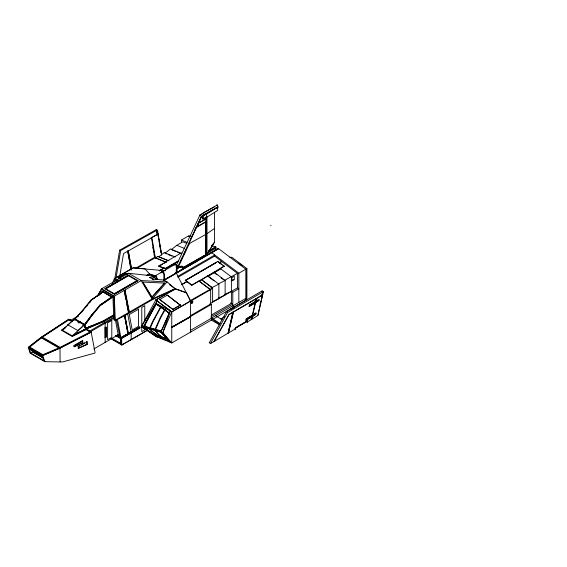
<?xml version="1.0" encoding="UTF-8"?>
<svg xmlns="http://www.w3.org/2000/svg" width="567" height="567" viewBox="0 0 567 567"><rect width="100%" height="100%" fill="white"/><g stroke="black" fill="none" stroke-linecap="round" stroke-linejoin="round"><path stroke-width="0.85" d="M60.095 361.944L62.824 361.866L94.788 353.106L95.079 352.568L91.145 332.042L60.003 348.046L42.787 355.417L28.641 347.252L41.398 337.202L28.35 347.387L30.03 353.078L44.899 361.668L60.095 361.944L60.003 347.94L41.292 337.259L68.841 319.271L72.385 321.078M67.742 325.111L74.383 319.037L84.377 324.806L86.007 329.285L77.36 332.935M78.933 321.801L77.998 322.63M87.169 344.474L86.808 341.54L87.169 344.474L78.452 348.478L78.09 346.437L79.543 345.622M119.07 337.372L119.07 336.848L117.412 336.047L118.935 335.012M115.611 335.366L120.934 338.442L120.934 344.077L120.431 343.262L120.431 338.393L115.852 335.749M111.047 338.804L121.742 344.977L131.175 339.725L131.175 333.056L139.851 328.045L139.851 327.074L122.415 336.862M144.769 328.194L144.769 329.93L141.778 331.652L141.778 307.392L144.769 305.67L144.769 321.262M155.344 258.332L155.344 257.694L154.642 257.29L135.272 268.474M157.995 256.801L157.995 256.404L168.923 260.841M166.273 262.223L155.344 257.694L136.718 268.446M216.934 274.754L214.206 272.706L224.241 266.1L217.87 261.33L185.281 280.53L191.653 285.3L199.031 281.041L209.96 289.468L212.611 287.937L201.682 279.751L199.031 281.282M199.031 281.041L210.655 289.631L210.655 303.997L190.207 315.805L190.569 316.4M214.206 272.706L214.262 271.855M214.645 256.128L214.645 255.079L177.953 276.264L177.96 277.313L214.645 256.128L221.74 261.444L219.379 262.932M220.52 268.248L220.464 269.091L207.94 276.32L208.004 275.47M207.94 276.32L214.206 272.28L225.134 280.467L225.134 295.01L218.196 298.228M230.769 309.135L230.641 308.767L234.192 306.726L232.676 305.847L211.243 318.222L211.243 316.542L232.676 304.167L232.676 305.847M83.448 329.98L86.007 328.867L91.244 332.205L60.095 348.117L42.766 355.523L28.449 347.259L42.787 355.311L42.631 355.629L28.35 347.387M219.727 324.388L212.88 319.703L213.072 319.186L230.79 308.852M191.653 285.3L224.241 266.1M217.87 261.33L219.401 262.79L221.74 261.444M159.731 299.44L172.892 309.433L159.703 299.617L167.3 295.088L180.419 305.252M167.286 295.081L180.419 305.259M176.372 273.159L190.569 301.07L171.758 311.928L155.797 299.978L171.773 311.815L171.758 342.95L155.797 336.415L141.403 326.535L155.797 299.978L175.153 288.702L186.43 292.778L190.59 300.957L190.569 332.085M157.194 301.027L141.403 326.535L143.281 327.067L157.215 300.914M170.376 310.773L162.814 332.602L170.355 342.376L160.936 332.071L170.355 310.879L155.89 303.465L169.384 313.069M124.208 315.153L124.946 315.536L152.849 299.419L175.153 288.702M186.43 292.778L175.139 288.809L169.505 284.591M114.775 278.886L119.623 250.203L155.549 230.018L156.598 230.344L157.343 234.582L123.556 253.562L119.729 276.214M115.973 278.347L120.672 250.536L156.946 230.216L157.633 234.171L157.208 234.412L156.513 230.457L155.684 230.195L156.946 230.216M99.664 305.918L99.537 305.365L111.841 296.959L102.946 291.821L91.032 300.453L83.448 309.851L74.553 319.391L75.305 319.037L84.639 324.43L84.299 325.019L85.135 327.35L84.051 324.735L74.525 319.441L75.092 319.54M97.489 296.102L101.635 288.78L128.518 273.259L155.067 276.164M214.092 341.49L210.4 343.637L209.336 342.752L226.517 311.644L261.791 291.077L262.861 291.97L262.074 295.329L228.905 314.664L214.092 341.49L228.125 333.148L232.881 311.963L233.668 311.885M228.125 333.148L233.037 312.091L229.5 314.153M227.977 333.02L228.494 332.716L233.406 311.666M228.494 332.716L233.547 311.786L256.305 298.533M246.163 318.959L255.993 313.097L252.358 315.486L252.117 316.797L245.851 320.277L246.163 318.959L252.308 315.372L255.235 302.813M255.122 301.197L255.667 301.587L255.356 302.913L249.09 306.393L249.402 305.067L255.547 301.488L256.227 298.568M246.936 319.816L247.24 318.498M250.175 305.932L250.479 304.614L259.232 299.206L258.949 300.418L249.09 306.393M247.169 320.631A0.921 0.532 59.6 0 1 247.028 321.369L246.51 321.078L247.453 321.872L247.687 320.872L235.886 327.754L235.652 328.747L228.636 332.836M250.926 319.193L251.642 319.427L256.539 298.426L262.776 294.464L262.415 294.167L261.628 297.526M245.851 320.277L252.754 316.301L253.038 315.089M255.993 302.417L256.277 301.205M255.972 313.076L255.71 314.309L252.754 316.301M260.062 304.245L260.65 301.729M263.145 291.743L262.408 294.875L261.989 295.123L262.719 291.991L261.876 291.282L262.294 291.041L263.145 291.743L227.58 312.53L210.4 343.637M262.592 294.316L257.879 315.465L251.642 319.427M257.879 315.465L262.776 294.464M263.542 291.658L262.344 291.162L263.542 291.658L262.358 294.755M102.719 292.012L102.932 292.203M73.93 320.631L74.383 319.037L62.264 330.129L72.257 335.898L85.971 329.172L85.334 327.917M83.54 310.064L83.2 309.639L90.798 300.219L102.783 292.055M153.31 276.902L155.259 275.541L155.805 275.867A4.167 2.403 60 0 1 156.939 278.199L157.002 279.474M112.28 283.55L114.328 278.645L133.139 267.787L144.939 268.822L149.645 274.095L152.87 275.399M209.96 303.77L211.356 304.401L211.356 320.086L171.758 342.95L162.814 332.602L171.758 311.928M149.851 327.726L152.459 321.815L160.553 306.924M150.319 327.854L153.14 321.468L160.908 307.172M155.124 329.186L160.135 317.839L164.55 309.766M155.592 329.314L160.815 317.492L164.905 310.021M169.172 313.161L161.333 330.894L144.11 326.145L156.201 303.827L169.25 313.112L155.96 303.969M114.768 281.537L115.725 279.219M176.032 265.994L199.967 214.985L217.104 205.091A1.694 0.978 60 0 1 217.884 206.891A3.055 1.765 60 0 1 217.437 208.217M190.64 239.012L192.858 234.277M194.708 230.33L196.189 227.176L198.372 225.921M177.755 266.71L201.335 216.445L217.494 207.118M196.189 227.176L196.522 227.367L201.462 216.722L204.701 214.858L201.505 216.743L188.747 243.93L188.421 243.739L189.137 244.044L178.399 266.922L181.327 266.44A4.175 2.41 -60 0 1 183.417 267.645L183.169 268.673A3.686 2.126 -60 0 0 180.561 267.163L180.76 267.277A3.686 2.126 -60 0 1 183.368 268.786L163.849 280.034L152.566 279.106L149.497 277.426M180.526 261.493L182.035 258.283M183.914 254.271L186.55 248.658M114.548 281.671L115.746 279.347L117.135 280.268M90.699 300.404L91.046 300.758L90.699 300.404L102.074 292.551M182.78 266.88L182.78 268.446L183.368 268.786M144.351 326.004L156.201 303.827M213.979 341.398L228.905 314.664M97.304 296.109L101.635 288.78L114.307 296.102L115.285 320.249L113.847 319.724L112.946 297.292L101.869 290.892L99.218 295.343M157.555 234.065L158.058 233.235L157.548 230.315L156.194 230.053L157.548 230.315M219.84 323.998L220.109 323.658L211.604 318.009M234.32 306.825L245.816 300.191L246.907 298.405L246.907 268.595L231.896 257.354L229.848 257.227M206.827 254.363L213.383 244.001M206.154 216.92L206.154 254.774L206.856 254.548L214.454 242.35L214.454 212.271M155.457 279.347L155.535 278.404L154.267 276.753A4.167 2.403 60 0 1 155.393 279.092L157.002 278.454M112.068 297.413L99.749 305.783L92.138 315.032L84.802 325.153L84.15 325.047L91.854 314.699L99.686 305.351L111.841 296.959L112.068 297.413L99.976 305.762L92.336 315.046L84.802 325.153L86.035 328.527L85.695 329.101C86.581 329.477 82.775 325.323 84.639 324.43L84.114 325.111M91.982 314.706L92.336 315.046L91.982 314.706L84.228 325.104L85.695 329.101L103.414 321.659L114.102 315.493M91.904 315.372L92.244 314.933M86.198 306.697L87.765 304.748L86.758 306.074M89.338 302.806L90.38 301.509M89.437 302.75L90.507 301.424M211.76 245.674L214.454 242.35M211.817 245.936L213.32 243.938M74.773 319.632L75.305 319.037L74.745 319.363M79.132 321.936L79.515 321.716M164.572 283.103L151.807 297.335L164.572 283.103L142.742 282.047L151.375 296.605M115.285 320.249L152.105 298.993L167.102 281.912L175.494 289.014L155.797 299.978M74.483 319.476L83.2 309.639M77.417 316.918L78.579 315.606M80.904 312.984L82.647 311.021M72.257 335.898L84.377 324.806L82.768 325.486M29.286 348.379L30.618 353.05L43.999 360.775L42.234 355.849L29.222 348.365M30.618 353.05L32.709 351.781L32.447 351.008M233.15 308.221L234.334 307.101L230.237 309.249M78.884 323.14L79.819 322.311M84.377 324.806L77.736 330.887M113.428 296.931L111.493 297.129L111.841 296.959M85.815 329.129L103.208 321.517L103.102 321.007L113.272 315.139L113.393 315.635L103.995 321.057L103.881 320.561L104.229 321.191M186.763 243.42L182.829 241.825L176.776 245.32L171.191 249.749M214.298 206.934L203.886 212.497L201.356 214.638M114.768 320.256L113.854 296.442L141.19 280.58L167.102 281.912L163.849 280.034L163.849 275.519A4.04 2.332 60 0 0 162.375 271.728A4.04 2.332 60 0 0 160.993 272.982M102.946 291.821L102.939 291.885M206.856 233.788L214.454 228.501M66.856 326.365L61.264 330.171L72.186 336.479L86.184 329.611L90.096 332.028L60.067 347.358L42.412 337.167L68.968 319.831L72.456 321.716M62.264 330.129L65.177 328.151M202.738 215.46L202.894 218.982L202.738 216.452M72.144 321.092L70.237 320.532L78.558 315.734M41.398 337.308L68.947 319.221L72.179 321.071M218.869 284.081L211.938 287.611L201.682 279.935L207.94 275.895L218.869 284.081L218.869 298.618L212.71 301.488M255.575 302.565L258.949 300.418M252.62 315.238L255.993 313.097M252.336 316.45L255.71 314.309L253.392 315.628M203.369 215.091L217.636 207.203L206.615 214.078L203.043 215.63M151.113 237.743L158.094 233.937L161.673 254.455M203.043 218.89L206.615 217.338L206.615 214.078L205.871 213.646M235.404 327.868L246.482 321.383M235.95 327.854L247.028 321.369M247.453 321.872L251.316 319.618L252.117 316.797M82.449 340.625L73.873 345.622L74.086 346.791L82.81 342.787L82.449 340.625L82.81 342.787M217.281 205.056L216.998 205.219A1.552 0.893 60 0 0 216.502 205.573M217.487 205.176L217.274 205.417A1.552 0.893 60 0 1 217.778 206.835A2.906 1.68 60 0 1 217.452 208.004M202.738 218.897L203.992 218.175M204.474 218.075L202.894 218.982L202.894 215.545M206.027 217.175L206.31 254.859L182.638 268.531M205.97 217.211L205.97 218.961L198.379 223.299L198.379 226.247M205.97 218.961L198.23 223.207M199.825 225.078L204.907 222.144M196.522 227.367L205.97 221.917L205.97 254.661L182.574 268.17M165.514 270.757L133.16 267.922L114.343 278.78L117.291 279.978M181.433 242.633L181.433 240.047L188.4 236.028L190.448 235.992M127.476 274.194L125.839 273.549L118.305 278.113L125.817 273.393L127.362 274.017M121.324 276.37L123.592 275.059M121.352 276.568L123.62 275.264M157.995 256.404L155.344 257.935L166.273 262.372M104.838 288.731L128.433 275.108L137.987 280.693L114.392 294.316L104.838 288.801L128.433 275.108M105.745 288.716L128.404 275.64L137.072 280.708L114.414 293.791L105.745 288.787L128.404 275.64M159.228 270.92L163.7 268.34L158.895 266.391L158.838 265.895L181.39 252.882L181.447 253.371L170.518 248.934L164.933 253.243L166.507 253.888M158.895 266.391L162.587 264.257M164.061 263.407L165.536 262.556M137.072 280.644L114.414 293.791M147.059 275.179L149.645 274.095L147.42 275.385M137.987 280.63L114.392 294.316M146.655 275.682L149.645 274.095M111.38 296.817L112.606 296.279M125.123 290.566L124.166 290.921L125.123 290.566L129.354 312.126L128.695 312.509L124.456 290.949M159.214 270.75L164.501 267.702M158.838 265.895L165.21 268.482L178.066 261.061M165.245 268.815L178.109 261.387M178.123 261.55L165.266 268.978L165.21 268.482M177.046 267.879A4.04 2.332 60 0 0 175.593 264.094L155.521 275.69A4.04 2.332 60 0 0 154.323 276.469M155.783 275.838C154.607 276.483 151.311 278.595 153.317 279.885M176.061 267.036L177.386 266.263L178.329 266.533L178.499 267.433L176.89 266.504L178.01 266.823L177.939 266.306L176.146 265.54M176.401 267.234L177.372 266.788M178.399 266.929L180.937 266.214A4.175 2.41 -60 0 1 182.73 266.766M176.401 268.524L178.52 267.255M176.5 268.588L178.499 267.433M176.769 268.708L179.619 267.071L180.76 267.277M208.663 250.905L215.949 247.063L215.949 248.247L207.338 253.222M209.358 250.706L215.63 246.879M208.415 251.415L215.949 247.063M182.999 267.546L205.97 254.661M215.467 250.557L215.517 248.707L215.361 250.614M176.046 272.77L177.556 271.898M179.817 270.594L218.26 248.396L245.816 269.176L245.816 300.191M218.586 248.587L163.87 280.374L218.586 248.785M85.837 328.265L103.414 321.227L113.343 315.493M270.636 225.716L271.04 225.482M114.591 316.691L89.473 331.185L86.007 328.973M114.286 317.959L90.033 331.964L89.473 331.185L91.244 332.205M185.303 280.396L216.318 262.486M116.391 319.611L120.183 337.996L128 333.913L124.584 315.741L123.833 315.309L124.839 315.521L128.248 333.637L139.851 327.074M185.281 280.53L198.897 272.67M200.413 271.799L205.708 268.744M207.217 267.865L208.734 266.993M210.244 266.121L215.538 263.067M116.759 319.823L124.584 315.741M105.03 327.754L106.128 327.272L106.128 337.004L105.157 337.563L105.03 327.754L106.128 327.272M181.66 284.577L186.947 281.53M181.638 284.719L186.855 281.707M105.03 337.485L106.128 337.004M118.319 334.601L116.745 335.508L117.412 335.891M93.824 348.96L118.425 334.679M117.412 336.047L118.935 335.168M164.366 309.929L165.557 309.242M119.524 337.627L119.984 337.358M172.914 309.306L180.469 304.947M172.892 309.44L180.448 305.074M143.791 326.323L161.205 331.475L161.205 332.049L143.791 326.904L143.791 326.323L145.209 325.508M143.791 326.904L145.209 326.089M189.839 300.843L209.96 289.468M221.718 261.578L237.445 273.358L224.454 280.389M171.773 311.815L190.59 300.957M209.96 289.865L212.611 288.334M238.842 302.417L238.842 273.195L246.907 268.595M190.207 301.438L210.655 289.631M231.797 277.575L234.313 276.157L234.313 279.453L231.825 280.892L231.825 277.596M232.683 279.956L232.683 280.36L233.661 279.34L233.661 279.744M139.851 328.045L139.73 327.003L121.664 337.287L121.742 344.977L147.597 330.051M131.175 339.725L147.852 330.1M210.619 303.388L237.445 287.901L238.842 288.709L232.789 292.203L231.393 291.395L224.454 294.62M171.631 327.187L190.654 316.45L189.506 317.407L171.631 327.478L211.356 304.401M189.293 317.279L190.654 316.45M211.491 314.912L231.393 303.423L231.393 276.852L220.464 268.673M190.569 330.285L211.356 318.285M245.816 298.391L232.789 305.911L232.789 292.203M220.797 318.945L224.582 316.755M209.195 342.525L209.634 342.27M206.615 217.338L217.636 210.463L217.636 207.203M121.742 344.977L122.968 344.275M139.73 327.981L121.664 338.265L131.175 333.056M131.02 269.942L127.731 251.089L128.255 250.791L131.551 268.836M74.086 345.764L82.81 340.859M81.719 344.396L84.632 342.766M78.452 348.478L78.452 346.678L87.169 341.773M146.52 275.64L149.596 274.067L155.223 275.732M218.196 283.996L225.134 280.467M82.449 342.546L74.086 346.791M146.414 275.583L149.596 274.067M78.09 348.237L86.808 344.233M91.677 325.841L92.478 325.472L92.676 325.947L92.584 325.43L103.102 321.007L103.208 321.517M128.518 273.259L141.19 280.58L152.105 298.993L175.139 288.809M84.66 325.061L85.851 328.286L92.471 325.479M76.006 333.382L79.068 332.085M81.372 331.114L85.971 329.172M249.402 305.067L250.479 304.614M85.851 328.286L92.584 325.43L92.86 326.096M142.742 282.047L152.119 297.278M230.79 308.93L231.272 308.873L230.79 309.15M155.238 275.541L155.259 275.541A4.167 2.403 60 0 0 154.21 276.335M91.032 300.453L91.507 300.439M151.056 277.518L149.603 277.398L153.721 276.427A4.167 2.403 60 0 0 152.792 277.022M120.431 338.393L120.934 338.442M111.664 296.988L102.996 291.977M177.003 266.043L178.329 266.533M177.273 266.731L178.782 267.149M160.936 332.071L162.814 332.602M157.732 233.824L158.094 233.937M127.731 251.089L131.175 269.991M119.623 250.203L120.672 250.536M153.296 334.204L167.35 339.08M155.684 335.912L169.193 341.1M118.283 277.908L119.928 278.56M171.978 249.955L175.926 251.557M177.499 252.195L179.867 253.151M188.4 236.028L189.995 236.673M211.604 245.447L215.63 247.084M181.433 240.047L187.075 242.343M176.776 245.32L184.58 248.488M168.087 254.526L172.028 256.128M167.35 260.381L158.675 256.858L164.26 252.549L175.189 256.986L175.125 256.49M118.262 277.752L120.587 278.695M114.328 278.645L117.277 279.843M191.561 331.518L190.944 331.525L191.299 331.667M68.947 319.327L70.606 320.291M203.886 212.497L204.474 212.838M201.462 216.722L201.335 216.445A2.062 0.532 40.8 0 0 200.775 215.715L199.641 215.006A2.062 0.532 40.8 0 0 199.775 215.552M205.97 234.32L188.804 243.853L189.137 244.044M215.949 248.247L215.488 248.226L215.736 250.026M183.084 267.879L183.467 268.099M179.321 266.398L179.711 266.618M179.229 266.844L179.817 267.185L176.259 269.233L176.259 272.89L175.671 272.55M176.224 265.59L177.386 266.263M210.47 286.767L211.938 287.611M230.563 302.948L232.676 304.167M215.715 315.642L222.165 319.88M211.399 318.845L212.88 319.703M211.448 320.142L219.748 324.934M190.654 316.74L171.631 327.478M152.105 298.993L152.849 299.419M101.514 289.319L113.854 296.442M155.797 336.415L156.152 336.557M113.393 315.635L113.272 315.139M128 333.913L124.478 315.727M112.032 338.414L120.431 343.262M111.04 338.364L120.934 344.077M67.742 324.721L77.736 330.49M42.674 356.487L30.972 349.733L31.213 350.441L42.915 357.203M32.709 351.781L43.12 357.791M32.553 351.93L43.709 358.372M86.007 328.867L91.145 332.149M155.89 303.465L160.227 306.18M162.403 307.534L163.849 308.441M141.403 326.535L157.194 336.982L143.281 327.067M82.449 341.072L82.81 341.313M78.09 346.437L78.452 346.678M162.403 337.28L159.292 334.998L155.259 330.589M162.042 337.152L158.668 334.686L154.798 330.455M158.25 335.834L152.268 331.454L150.092 329.066M157.888 335.707L151.651 331.142L149.631 328.931M238.7 263.102L242.222 265.739M238.842 273.195L211.611 252.606M217.813 261.756L221.435 264.47M222.81 265.498L224.178 266.525M221.038 277.823L223.774 279.871M208.628 276.831L214.099 280.927M185.345 280.105L191.71 284.875M174.189 300.524L175.572 301.573M254.838 302.409L255.356 302.913M226.517 311.644L227.58 312.53M246.482 321.68L247.418 322.474M234.681 328.562L235.617 329.349M42.631 355.629L44.899 361.668M124.832 290.538L129.063 312.091M124.506 292.643L125.86 299.539M126.71 303.848L128.234 311.609M127.717 313.934L131.133 332.106M124.946 315.536L128.362 333.701M117.532 319.816L120.948 337.982M115.377 319.795L118.631 337.103L118.631 334.473M157.917 233.88L161.645 255.249M157.888 234.681L158.186 236.389M158.484 238.097L158.781 239.806M159.079 241.514L159.377 243.229M159.674 244.937L160.426 249.211M160.723 250.919L161.021 252.627M151.857 237.736L155.436 258.247M151.509 237.864L154.954 257.574M152.757 247.148L153.055 248.856M153.352 250.564L153.65 252.272M153.948 253.981L154.252 255.696M128.255 250.791L131.402 268.793M125.817 273.393L125.917 274.152M125.831 273.542L125.881 273.953M246.454 268.907L246.454 297.562M237.445 273.358L237.445 287.901M215.566 248.736L215.566 250.366M212.611 287.937L212.611 302.232M206.856 216.7L206.856 254.548M206.7 216.608L206.7 254.455M205.927 217.338L205.927 218.94M205.637 221.725L205.637 254.47M177.067 267.886L177.067 272.401M164.515 275.137L164.515 279.651M105.994 327.194L105.994 336.926M105.157 342.34L105.157 323.233L103.414 321.227M216.367 205.594A1.694 0.978 60 0 1 217.104 205.091M206.31 213.575A3.055 1.765 60 0 1 206.268 214.113M181.475 266.589A3.686 2.126 -60 0 1 182.021 266.759M155.528 275.682A4.04 2.332 60 0 1 156.981 279.46M164.494 275.123A4.04 2.332 60 0 0 163.041 271.345A4.04 2.332 60 0 0 161.956 271.94M161.737 272.358A4.04 2.332 60 0 1 161.836 272.139M174.289 265.108A4.04 2.332 60 0 1 175.579 264.087M191.462 302.126C192.1 303.31 192.326 300.453 191.462 302.126A0.907 0.524 -60 0 0 192.029 302.856A0.907 0.524 -60 0 0 192.546 301.424A0.907 0.524 -60 0 0 191.44 302.112A0.907 0.524 -60 0 0 192.078 302.877A0.907 0.524 -60 0 0 192.596 301.446A0.907 0.524 -60 0 0 191.483 302.14M80.401 321.978L80.018 322.446L80.401 321.978M41.462 337.889L29.668 347.082L42.894 354.715L58.812 347.904L41.462 337.889M100.217 305.464C99.898 306.371 99.154 304.812 100.217 305.464M111.791 320.426L107.617 322.836L107.617 339.697L111.791 337.287L111.791 320.426M138.546 309.185L129.304 314.522L132.21 329.98L138.546 326.316L138.546 309.185M160.879 332.241L144.011 327.279L153.366 334.126L166.925 338.86L160.879 332.241M192.093 303.012A1.056 0.61 -60 0 0 192.702 301.339A1.056 0.61 -60 0 0 191.405 302.14A1.056 0.61 -60 0 0 192.093 303.012"/></g></svg>
